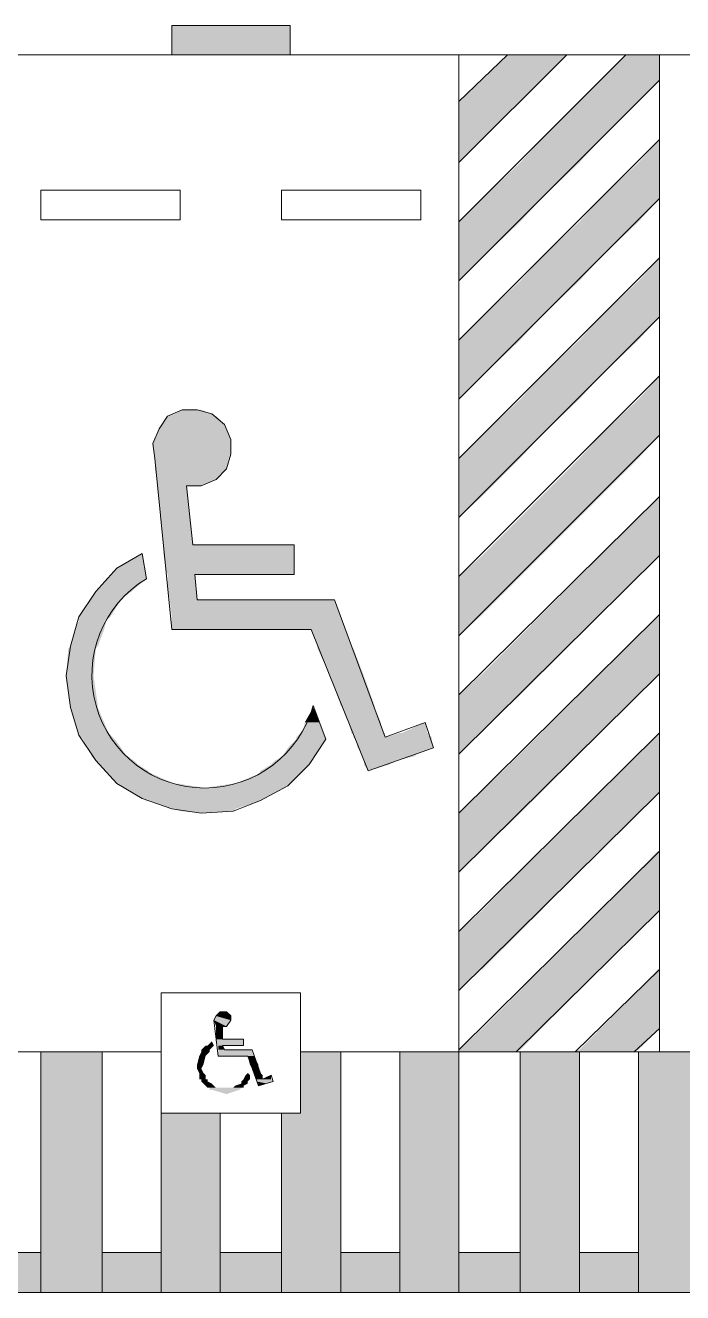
# Model space of a CAD drawing. Header units: millimetres. Extents: x -2246 to 101218, y 0 to 66109.
# Drawn here: x 52714 to 56010, y 7602 to 13958 of the extents above; entities that cross this region are included whole.
import ezdxf

# ---------------------------------------------------------------- set-up
doc = ezdxf.new("R2010")
doc.units = ezdxf.units.MM
doc.layers.add('PDF_솔리드 채우기', color=7, linetype='Continuous')
doc.layers.add('PDF_형상', color=7, linetype='Continuous')

msp = doc.modelspace()

# ---------------------------------------------------------------- linework, layer by layer
at = {"layer": 'PDF_솔리드 채우기', "transparency": 33554559}
for points in [[(53447.9, 13957.6), (54041, 13957.6), (54041, 13957.6)], [(53447.9, 13957.6), (53447.9, 13809.3), (54041, 13809.3)], [(53447.9, 13957.6), (54041, 13957.6), (54041, 13809.3)], [(53447.9, 13809.3), (54041, 13809.3), (54041, 13809.3)], [(55132, 13809.3), (55004.9, 13682.2), (55301.5, 13682.2)], [(55132, 13809.3), (55428.6, 13809.3), (55428.6, 13809.3)], [(55132, 13809.3), (55428.6, 13809.3), (55301.5, 13682.2)], [(55725.2, 13809.3), (55598.1, 13682.2), (55894.7, 13682.2)], [(55725.2, 13809.3), (55894.7, 13809.3), (55894.7, 13809.3)], [(55725.2, 13809.3), (55894.7, 13809.3), (55894.7, 13809.3)], [(55725.2, 13809.3), (55894.7, 13809.3), (55894.7, 13809.3)], [(55725.2, 13809.3), (55894.7, 13809.3), (55894.7, 13682.2)], [(55004.9, 13682.2), (54888.4, 13576.3), (55195.6, 13576.3)], [(55004.9, 13682.2), (55301.5, 13682.2), (55195.6, 13576.3)], [(55598.1, 13682.2), (55492.2, 13576.3), (55788.7, 13576.3)], [(55598.1, 13682.2), (55894.7, 13682.2), (55788.7, 13576.3)], [(54888.4, 13576.3), (54888.4, 13385.6), (55004.9, 13385.6)], [(54888.4, 13576.3), (55195.6, 13576.3), (55004.9, 13385.6)], [(55492.2, 13576.3), (55301.5, 13385.6), (55598.1, 13385.6)], [(55492.2, 13576.3), (55788.7, 13576.3), (55598.1, 13385.6)], [(54888.4, 13385.6), (55004.9, 13385.6), (54888.4, 13269.1)], [(55301.5, 13385.6), (55195.6, 13269.1), (55492.2, 13269.1)], [(55301.5, 13385.6), (55598.1, 13385.6), (55492.2, 13269.1)], [(55894.7, 13385.6), (55788.7, 13269.1), (55894.7, 13269.1)], [(55195.6, 13269.1), (55004.9, 13089), (55301.5, 13089)], [(55195.6, 13269.1), (55492.2, 13269.1), (55301.5, 13089)], [(55788.7, 13269.1), (55598.1, 13089), (55894.7, 13089)], [(55788.7, 13269.1), (55894.7, 13269.1), (55894.7, 13089)], [(55004.9, 13089), (54888.4, 12972.5), (55195.6, 12972.5)], [(55004.9, 13089), (55301.5, 13089), (55195.6, 12972.5)], [(55598.1, 13089), (55492.2, 12972.5), (55788.7, 12972.5)], [(55598.1, 13089), (55894.7, 13089), (55788.7, 12972.5)], [(54888.4, 12972.5), (54888.4, 12792.5), (55004.9, 12792.5)], [(54888.4, 12972.5), (55195.6, 12972.5), (55004.9, 12792.5)], [(55492.2, 12972.5), (55301.5, 12792.5), (55598.1, 12792.5)], [(55492.2, 12972.5), (55788.7, 12972.5), (55598.1, 12792.5)], [(54888.4, 12792.5), (55004.9, 12792.5), (54888.4, 12676)], [(55301.5, 12792.5), (55195.6, 12676), (55492.2, 12676)], [(55301.5, 12792.5), (55598.1, 12792.5), (55492.2, 12676)], [(55894.7, 12792.5), (55788.7, 12676), (55894.7, 12676)], [(55195.6, 12676), (55004.9, 12495.9), (55301.5, 12495.9)], [(55195.6, 12676), (55492.2, 12676), (55301.5, 12495.9)], [(55788.7, 12676), (55598.1, 12495.9), (55894.7, 12495.9)], [(55788.7, 12676), (55894.7, 12676), (55894.7, 12495.9)], [(55004.9, 12495.9), (54888.4, 12379.4), (55195.6, 12379.4)], [(55004.9, 12495.9), (55301.5, 12495.9), (55195.6, 12379.4)], [(55598.1, 12495.9), (55492.2, 12379.4), (55788.7, 12379.4)], [(55598.1, 12495.9), (55894.7, 12495.9), (55788.7, 12379.4)], [(54888.4, 12379.4), (54888.4, 12199.3), (55004.9, 12199.3)], [(54888.4, 12379.4), (55195.6, 12379.4), (55004.9, 12199.3)], [(55492.2, 12379.4), (55301.5, 12199.3), (55598.1, 12199.3)], [(55492.2, 12379.4), (55788.7, 12379.4), (55598.1, 12199.3)], [(54888.4, 12199.3), (55004.9, 12199.3), (54888.4, 12082.8)], [(55301.5, 12199.3), (55195.6, 12082.8), (55492.2, 12082.8)], [(55301.5, 12199.3), (55598.1, 12199.3), (55492.2, 12082.8)], [(55894.7, 12199.3), (55788.7, 12082.8), (55894.7, 12082.8)], [(55195.6, 12082.8), (55004.9, 11902.7), (55301.5, 11902.7)], [(55195.6, 12082.8), (55492.2, 12082.8), (55301.5, 11902.7)], [(55788.7, 12082.8), (55598.1, 11902.7), (55894.7, 11902.7)], [(55788.7, 12082.8), (55894.7, 12082.8), (55894.7, 11902.7)], [(53500.8, 12029.8), (53458.5, 12008.6), (53649.1, 12008.6)], [(53575, 12029.8), (53500.8, 12029.8), (53596.2, 12029.8)], [(53500.8, 12029.8), (53596.2, 12029.8), (53649.1, 12008.6)], [(53394.9, 11955.7), (53384.3, 11934.5), (53723.3, 11934.5)], [(53426.7, 11998.1), (53394.9, 11955.7), (53712.7, 11955.7)], [(53394.9, 11955.7), (53712.7, 11955.7), (53723.3, 11934.5)], [(53458.5, 12008.6), (53426.7, 11998.1), (53670.3, 11998.1)], [(53426.7, 11998.1), (53670.3, 11998.1), (53712.7, 11955.7)], [(53458.5, 12008.6), (53649.1, 12008.6), (53670.3, 11998.1)], [(53384.3, 11934.5), (53363.1, 11881.5), (53744.5, 11881.5)], [(53384.3, 11934.5), (53723.3, 11934.5), (53744.5, 11881.5)], [(55004.9, 11902.7), (54888.4, 11786.2), (55195.6, 11786.2)], [(55004.9, 11902.7), (55301.5, 11902.7), (55195.6, 11786.2)], [(55598.1, 11902.7), (55492.2, 11786.2), (55788.7, 11786.2)], [(55598.1, 11902.7), (55894.7, 11902.7), (55788.7, 11786.2)], [(53363.1, 11881.5), (53352.6, 11860.4), (53744.5, 11860.4)], [(53352.6, 11860.4), (53363.1, 11807.4), (53744.5, 11807.4)], [(53352.6, 11860.4), (53744.5, 11860.4), (53744.5, 11807.4)], [(53363.1, 11881.5), (53744.5, 11881.5), (53744.5, 11860.4)], [(53363.1, 11807.4), (53363.1, 11786.2), (53733.9, 11786.2)], [(53363.1, 11807.4), (53744.5, 11807.4), (53733.9, 11786.2)], [(53363.1, 11786.2), (53363.1, 11733.3), (53723.3, 11733.3)], [(53363.1, 11786.2), (53733.9, 11786.2), (53723.3, 11733.3)], [(54888.4, 11786.2), (54888.4, 11595.6), (55004.9, 11595.6)], [(54888.4, 11786.2), (55195.6, 11786.2), (55004.9, 11595.6)], [(55492.2, 11786.2), (55301.5, 11595.6), (55598.1, 11595.6)], [(55492.2, 11786.2), (55788.7, 11786.2), (55598.1, 11595.6)], [(53363.1, 11733.3), (53373.7, 11680.3), (53670.3, 11680.3)], [(53363.1, 11733.3), (53723.3, 11733.3), (53670.3, 11680.3)], [(53373.7, 11680.3), (53373.7, 11648.5), (53596.2, 11648.5)], [(53373.7, 11680.3), (53670.3, 11680.3), (53596.2, 11648.5)], [(53373.7, 11648.5), (53522, 11648.5), (53522, 11648.5)], [(53373.7, 11648.5), (53596.2, 11648.5), (53522, 11648.5)], [(53373.7, 11648.5), (53405.5, 11351.9), (53553.8, 11351.9)], [(53373.7, 11648.5), (53522, 11648.5), (53553.8, 11351.9)], [(54888.4, 11595.6), (55004.9, 11595.6), (54888.4, 11489.6)], [(55301.5, 11595.6), (55195.6, 11489.6), (55492.2, 11489.6)], [(55301.5, 11595.6), (55598.1, 11595.6), (55492.2, 11489.6)], [(55894.7, 11595.6), (55788.7, 11489.6), (55894.7, 11489.6)], [(55195.6, 11489.6), (55004.9, 11299), (55301.5, 11299)], [(55195.6, 11489.6), (55492.2, 11489.6), (55301.5, 11299)], [(55788.7, 11489.6), (55598.1, 11299), (55894.7, 11299)], [(55788.7, 11489.6), (55894.7, 11489.6), (55894.7, 11299)], [(53405.5, 11351.9), (53405.5, 11309.6), (54062.2, 11309.6)], [(53405.5, 11351.9), (54062.2, 11351.9), (54062.2, 11309.6)], [(53553.8, 11351.9), (54062.2, 11351.9), (54062.2, 11351.9)], [(53299.6, 11309.6), (53172.5, 11235.4), (53310.2, 11235.4)], [(53405.5, 11309.6), (53416.1, 11235.4), (54062.2, 11235.4)], [(53405.5, 11309.6), (54062.2, 11309.6), (54062.2, 11235.4)], [(55004.9, 11299), (54888.4, 11193.1), (55195.6, 11193.1)], [(55004.9, 11299), (55301.5, 11299), (55195.6, 11193.1)], [(55598.1, 11299), (55492.2, 11193.1), (55788.7, 11193.1)], [(55598.1, 11299), (55894.7, 11299), (55788.7, 11193.1)], [(53140.7, 11203.6), (53119.5, 11182.5), (53320.8, 11182.5)], [(53172.5, 11235.4), (53140.7, 11203.6), (53320.8, 11203.6)], [(53140.7, 11203.6), (53320.8, 11203.6), (53320.8, 11182.5)], [(53172.5, 11235.4), (53310.2, 11235.4), (53320.8, 11203.6)], [(53416.1, 11235.4), (53426.7, 11203.6), (54062.2, 11203.6)], [(53416.1, 11235.4), (54062.2, 11235.4), (54062.2, 11203.6)], [(53426.7, 11203.6), (53426.7, 11182.5), (53564.4, 11182.5)], [(53426.7, 11203.6), (53564.4, 11203.6), (53564.4, 11182.5)], [(53564.4, 11203.6), (54062.2, 11203.6), (54062.2, 11203.6)], [(54888.4, 11193.1), (54888.4, 11002.4), (55004.9, 11002.4)], [(54888.4, 11193.1), (55195.6, 11193.1), (55004.9, 11002.4)], [(55492.2, 11193.1), (55301.5, 11002.4), (55598.1, 11002.4)], [(55492.2, 11193.1), (55788.7, 11193.1), (55598.1, 11002.4)], [(53119.5, 11182.5), (53066.6, 11118.9), (53246.6, 11118.9)], [(53119.5, 11182.5), (53320.8, 11182.5), (53246.6, 11118.9)], [(53426.7, 11182.5), (53426.7, 11118.9), (53575, 11118.9)], [(53426.7, 11182.5), (53564.4, 11182.5), (53575, 11118.9)], [(53034.8, 11076.5), (52981.8, 10991.8), (53140.7, 10991.8)], [(53045.4, 11087.1), (53034.8, 11076.5), (53193.7, 11076.5)], [(53034.8, 11076.5), (53193.7, 11076.5), (53193.7, 11076.5)], [(53034.8, 11076.5), (53193.7, 11076.5), (53193.7, 11076.5)], [(53034.8, 11076.5), (53193.7, 11076.5), (53140.7, 10991.8)], [(53066.6, 11118.9), (53045.4, 11087.1), (53204.3, 11087.1)], [(53045.4, 11087.1), (53204.3, 11087.1), (53193.7, 11076.5)], [(53066.6, 11118.9), (53246.6, 11118.9), (53204.3, 11087.1)], [(53426.7, 11118.9), (53437.3, 11087.1), (53575, 11087.1)], [(53426.7, 11118.9), (53575, 11118.9), (53575, 11087.1)], [(53437.3, 11087.1), (53437.3, 11076.5), (53575, 11076.5)], [(53437.3, 11087.1), (53575, 11087.1), (53575, 11076.5)], [(53437.3, 11076.5), (53575, 11076.5), (53575, 11076.5)], [(53437.3, 11076.5), (53575, 11076.5), (53575, 11076.5)], [(53437.3, 11076.5), (53447.9, 10991.8), (54295.3, 10991.8)], [(53437.3, 11076.5), (54263.5, 11076.5), (54295.3, 10991.8)], [(54263.5, 11076.5), (53575, 11076.5), (53575, 11076.5)], [(54888.4, 11002.4), (55004.9, 11002.4), (54888.4, 10896.5)], [(55301.5, 11002.4), (55195.6, 10896.5), (55492.2, 10896.5)], [(55301.5, 11002.4), (55598.1, 11002.4), (55492.2, 10896.5)], [(55894.7, 11002.4), (55788.7, 10896.5), (55894.7, 10896.5)], [(52981.8, 10970.6), (52960.6, 10928.2), (53108.9, 10928.2)], [(52981.8, 10991.8), (52981.8, 10970.6), (53119.5, 10970.6)], [(52981.8, 10991.8), (53140.7, 10991.8), (53119.5, 10970.6)], [(52981.8, 10970.6), (53119.5, 10970.6), (53108.9, 10928.2)], [(53447.9, 10991.8), (53447.9, 10970.6), (54305.8, 10970.6)], [(53447.9, 10991.8), (54295.3, 10991.8), (54305.8, 10970.6)], [(53447.9, 10970.6), (53447.9, 10928.2), (54316.4, 10928.2)], [(53447.9, 10970.6), (54305.8, 10970.6), (54316.4, 10928.2)], [(52960.6, 10928.2), (52939.5, 10843.5), (53077.2, 10843.5)], [(52960.6, 10928.2), (53108.9, 10928.2), (53077.2, 10843.5)], [(53447.9, 10928.2), (54147, 10928.2), (54147, 10928.2)], [(54147, 10928.2), (54178.7, 10843.5), (54348.2, 10843.5)], [(54147, 10928.2), (54316.4, 10928.2), (54348.2, 10843.5)], [(55195.6, 10896.5), (55004.9, 10705.8), (55301.5, 10705.8)], [(55195.6, 10896.5), (55492.2, 10896.5), (55301.5, 10705.8)], [(55788.7, 10896.5), (55598.1, 10705.8), (55894.7, 10705.8)], [(55788.7, 10896.5), (55894.7, 10896.5), (55894.7, 10705.8)], [(52928.9, 10832.9), (52918.3, 10695.2), (53056, 10695.2)], [(52939.5, 10843.5), (52928.9, 10832.9), (53066.6, 10832.9)], [(52928.9, 10832.9), (53066.6, 10832.9), (53056, 10695.2)], [(52939.5, 10843.5), (53077.2, 10843.5), (53066.6, 10832.9)], [(54178.7, 10843.5), (54178.7, 10832.9), (54358.8, 10832.9)], [(54178.7, 10843.5), (54348.2, 10843.5), (54358.8, 10832.9)], [(54178.7, 10832.9), (54242.3, 10695.2), (54411.8, 10695.2)], [(54178.7, 10832.9), (54358.8, 10832.9), (54411.8, 10695.2)], [(52918.3, 10695.2), (53056, 10695.2), (53056, 10695.2)], [(52918.3, 10695.2), (53056, 10695.2), (53056, 10695.2)], [(52918.3, 10695.2), (52939.5, 10546.9), (53077.2, 10546.9)], [(52918.3, 10695.2), (53056, 10695.2), (53077.2, 10546.9)], [(54242.3, 10695.2), (54411.8, 10695.2), (54411.8, 10695.2)], [(54242.3, 10695.2), (54411.8, 10695.2), (54411.8, 10695.2)], [(54242.3, 10695.2), (54295.3, 10546.9), (54464.7, 10546.9)], [(54242.3, 10695.2), (54411.8, 10695.2), (54464.7, 10546.9)], [(55004.9, 10705.8), (54888.4, 10599.9), (55195.6, 10599.9)], [(55004.9, 10705.8), (55301.5, 10705.8), (55195.6, 10599.9)], [(55598.1, 10705.8), (55492.2, 10599.9), (55788.7, 10599.9)], [(55598.1, 10705.8), (55894.7, 10705.8), (55788.7, 10599.9)], [(54888.4, 10599.9), (55195.6, 10599.9), (54888.4, 10303.3)], [(55492.2, 10599.9), (55195.6, 10303.3), (55492.2, 10303.3)], [(55492.2, 10599.9), (55788.7, 10599.9), (55492.2, 10303.3)], [(52939.5, 10546.9), (53077.2, 10546.9), (53077.2, 10546.9)], [(52939.5, 10546.9), (53077.2, 10546.9), (53077.2, 10546.9)], [(52939.5, 10546.9), (52939.5, 10536.3), (53077.2, 10536.3)], [(52939.5, 10546.9), (53077.2, 10546.9), (53077.2, 10536.3)], [(52939.5, 10536.3), (52960.6, 10462.2), (53108.9, 10462.2)], [(52939.5, 10536.3), (53077.2, 10536.3), (53108.9, 10462.2)], [(54157.6, 10536.3), (54115.2, 10462.2), (54189.3, 10462.2)], [(54157.6, 10546.9), (54157.6, 10536.3), (54157.6, 10536.3)], [(54157.6, 10536.3), (54189.3, 10462.2), (54189.3, 10462.2)], [(54295.3, 10546.9), (54464.7, 10546.9), (54464.7, 10546.9)], [(54295.3, 10546.9), (54464.7, 10546.9), (54464.7, 10546.9)], [(54295.3, 10546.9), (54305.8, 10536.3), (54464.7, 10536.3)], [(54295.3, 10546.9), (54464.7, 10546.9), (54464.7, 10536.3)], [(54305.8, 10536.3), (54337.6, 10462.2), (54496.5, 10462.2)], [(54305.8, 10536.3), (54464.7, 10536.3), (54496.5, 10462.2)], [(52960.6, 10462.2), (52981.8, 10409.2), (53130.1, 10409.2)], [(52960.6, 10462.2), (53108.9, 10462.2), (53130.1, 10409.2)], [(54115.2, 10462.2), (54104.6, 10409.2), (54210.5, 10409.2)], [(54115.2, 10462.2), (54189.3, 10462.2), (54210.5, 10409.2)], [(54337.6, 10462.2), (54348.2, 10409.2), (54507.1, 10409.2)], [(54337.6, 10462.2), (54496.5, 10462.2), (54507.1, 10409.2)], [(54718.9, 10462.2), (54602.4, 10409.2), (54729.5, 10409.2)], [(52981.8, 10409.2), (53130.1, 10409.2), (53130.1, 10409.2)], [(52981.8, 10409.2), (53130.1, 10409.2), (53130.1, 10409.2)], [(52981.8, 10409.2), (52981.8, 10398.6), (53140.7, 10398.6)], [(52981.8, 10409.2), (53130.1, 10409.2), (53140.7, 10398.6)], [(52981.8, 10398.6), (52992.4, 10388), (53151.3, 10388)], [(52981.8, 10398.6), (53140.7, 10398.6), (53151.3, 10388)], [(52992.4, 10388), (53003, 10377.5), (53161.9, 10377.5)], [(52992.4, 10388), (53151.3, 10388), (53161.9, 10377.5)], [(53003, 10377.5), (53024.2, 10335.1), (53193.7, 10335.1)], [(53003, 10377.5), (53161.9, 10377.5), (53193.7, 10335.1)], [(54072.8, 10377.5), (54030.5, 10335.1), (54189.3, 10335.1)], [(54083.4, 10398.6), (54072.8, 10388), (54221.1, 10388)], [(54072.8, 10388), (54072.8, 10377.5), (54221.1, 10377.5)], [(54072.8, 10388), (54221.1, 10388), (54221.1, 10377.5)], [(54072.8, 10377.5), (54221.1, 10377.5), (54189.3, 10335.1)], [(54094, 10409.2), (54083.4, 10398.6), (54210.5, 10398.6)], [(54083.4, 10398.6), (54210.5, 10398.6), (54221.1, 10388)], [(54104.6, 10409.2), (54094, 10409.2), (54210.5, 10409.2)], [(54094, 10409.2), (54210.5, 10409.2), (54210.5, 10398.6)], [(54104.6, 10409.2), (54210.5, 10409.2), (54210.5, 10409.2)], [(54348.2, 10409.2), (54517.7, 10409.2), (54517.7, 10409.2)], [(54348.2, 10409.2), (54507.1, 10409.2), (54517.7, 10409.2)], [(54348.2, 10409.2), (54358.8, 10398.6), (54517.7, 10398.6)], [(54348.2, 10409.2), (54517.7, 10409.2), (54517.7, 10398.6)], [(54358.8, 10398.6), (54358.8, 10388), (54517.7, 10388)], [(54358.8, 10398.6), (54517.7, 10398.6), (54517.7, 10388)], [(54358.8, 10388), (54369.4, 10377.5), (54750.7, 10377.5)], [(54358.8, 10388), (54750.7, 10388), (54750.7, 10377.5)], [(54369.4, 10377.5), (54380, 10335.1), (54761.3, 10335.1)], [(54369.4, 10377.5), (54750.7, 10377.5), (54761.3, 10335.1)], [(54560.1, 10398.6), (54517.7, 10388), (54750.7, 10388)], [(54591.8, 10409.2), (54560.1, 10398.6), (54740.1, 10398.6)], [(54560.1, 10398.6), (54740.1, 10398.6), (54750.7, 10388)], [(54602.4, 10409.2), (54591.8, 10409.2), (54740.1, 10409.2)], [(54591.8, 10409.2), (54740.1, 10409.2), (54740.1, 10398.6)], [(54602.4, 10409.2), (54729.5, 10409.2), (54740.1, 10409.2)], [(55894.7, 10409.2), (55598.1, 10112.7), (55894.7, 10112.7)], [(53024.2, 10335.1), (53045.4, 10303.3), (53214.9, 10303.3)], [(53024.2, 10335.1), (53193.7, 10335.1), (53214.9, 10303.3)], [(53045.4, 10303.3), (53045.4, 10292.7), (53225.5, 10292.7)], [(53045.4, 10303.3), (53214.9, 10303.3), (53225.5, 10292.7)], [(54030.5, 10335.1), (54009.3, 10303.3), (54168.1, 10303.3)], [(54009.3, 10303.3), (54009.3, 10292.7), (54168.1, 10292.7)], [(54009.3, 10303.3), (54168.1, 10303.3), (54168.1, 10292.7)], [(54030.5, 10335.1), (54189.3, 10335.1), (54168.1, 10303.3)], [(54380, 10335.1), (54401.2, 10303.3), (54676.6, 10303.3)], [(54380, 10335.1), (54761.3, 10335.1), (54676.6, 10303.3)], [(54401.2, 10303.3), (54401.2, 10292.7), (54666, 10292.7)], [(54401.2, 10303.3), (54676.6, 10303.3), (54666, 10292.7)], [(55195.6, 10303.3), (54888.4, 10006.7), (55195.6, 10006.7)], [(55195.6, 10303.3), (55492.2, 10303.3), (55195.6, 10006.7)], [(53045.4, 10292.7), (53066.6, 10271.5), (53257.2, 10271.5)], [(53045.4, 10292.7), (53225.5, 10292.7), (53257.2, 10271.5)], [(53066.6, 10271.5), (53087.8, 10250.4), (53278.4, 10250.4)], [(53066.6, 10271.5), (53257.2, 10271.5), (53278.4, 10250.4)], [(53087.8, 10250.4), (53119.5, 10218.6), (53331.4, 10218.6)], [(53087.8, 10250.4), (53278.4, 10250.4), (53331.4, 10218.6)], [(53945.7, 10250.4), (53892.8, 10218.6), (54104.6, 10218.6)], [(53966.9, 10271.5), (53945.7, 10250.4), (54136.4, 10250.4)], [(53945.7, 10250.4), (54136.4, 10250.4), (54104.6, 10218.6)], [(54009.3, 10292.7), (53966.9, 10271.5), (54147, 10271.5)], [(53966.9, 10271.5), (54147, 10271.5), (54136.4, 10250.4)], [(54009.3, 10292.7), (54168.1, 10292.7), (54147, 10271.5)], [(54401.2, 10292.7), (54411.8, 10271.5), (54581.2, 10271.5)], [(54401.2, 10292.7), (54666, 10292.7), (54581.2, 10271.5)], [(54411.8, 10271.5), (54411.8, 10250.4), (54538.9, 10250.4)], [(54411.8, 10271.5), (54581.2, 10271.5), (54538.9, 10250.4)], [(54411.8, 10250.4), (54538.9, 10250.4), (54433, 10218.6)], [(53119.5, 10218.6), (53119.5, 10208), (53331.4, 10208)], [(53119.5, 10218.6), (53331.4, 10218.6), (53331.4, 10208)], [(53119.5, 10208), (53130.1, 10208), (53342, 10208)], [(53119.5, 10208), (53331.4, 10208), (53342, 10208)], [(53130.1, 10208), (53172.5, 10155), (53458.5, 10155)], [(53130.1, 10208), (53342, 10208), (53458.5, 10155)], [(53892.8, 10208), (53765.6, 10155), (54041, 10155)], [(53892.8, 10218.6), (53892.8, 10208), (54094, 10208)], [(53892.8, 10218.6), (54104.6, 10218.6), (54094, 10208)], [(53892.8, 10208), (54094, 10208), (54094, 10208)], [(53892.8, 10208), (54094, 10208), (54094, 10208)], [(53892.8, 10208), (54094, 10208), (54041, 10155)], [(53172.5, 10155), (53183.1, 10155), (53469.1, 10155)], [(53172.5, 10155), (53458.5, 10155), (53469.1, 10155)], [(53183.1, 10155), (53479.7, 10155), (53479.7, 10155)], [(53183.1, 10155), (53469.1, 10155), (53479.7, 10155)], [(53183.1, 10155), (53193.7, 10144.4), (53543.2, 10144.4)], [(53183.1, 10155), (53479.7, 10155), (53543.2, 10144.4)], [(53193.7, 10144.4), (53214.9, 10133.8), (53617.4, 10133.8)], [(53193.7, 10144.4), (53543.2, 10144.4), (53617.4, 10133.8)], [(53214.9, 10133.8), (53299.6, 10080.9), (53913.9, 10080.9)], [(53214.9, 10133.8), (54009.3, 10133.8), (53913.9, 10080.9)], [(53680.9, 10144.4), (53617.4, 10133.8), (54009.3, 10133.8)], [(53755.1, 10155), (53680.9, 10144.4), (54030.5, 10144.4)], [(53680.9, 10144.4), (54030.5, 10144.4), (54009.3, 10133.8)], [(53765.6, 10155), (53755.1, 10155), (54041, 10155)], [(53755.1, 10155), (54041, 10155), (54041, 10155)], [(53755.1, 10155), (54041, 10155), (54041, 10155)], [(53755.1, 10155), (54041, 10155), (54030.5, 10144.4)], [(53765.6, 10155), (54041, 10155), (54041, 10155)], [(55598.1, 10112.7), (55301.5, 9816.1), (55598.1, 9816.1)], [(55598.1, 10112.7), (55894.7, 10112.7), (55598.1, 9816.1)], [(53299.6, 10080.9), (53331.4, 10070.3), (53892.8, 10070.3)], [(53299.6, 10080.9), (53913.9, 10080.9), (53892.8, 10070.3)], [(53331.4, 10070.3), (53447.9, 10027.9), (53765.6, 10027.9)], [(53331.4, 10070.3), (53892.8, 10070.3), (53765.6, 10027.9)], [(53447.9, 10027.9), (53490.3, 10017.3), (53755.1, 10017.3)], [(53447.9, 10027.9), (53765.6, 10027.9), (53755.1, 10017.3)], [(53490.3, 10017.3), (53755.1, 10017.3), (53596.2, 10006.7)], [(54888.4, 10006.7), (55195.6, 10006.7), (54888.4, 9710.2)], [(55290.9, 9816.1), (55004.9, 9519.5), (55301.5, 9519.5)], [(55301.5, 9816.1), (55290.9, 9816.1), (55587.5, 9816.1)], [(55290.9, 9816.1), (55587.5, 9816.1), (55301.5, 9519.5)], [(55301.5, 9816.1), (55598.1, 9816.1), (55587.5, 9816.1)], [(55884.1, 9816.1), (55598.1, 9519.5), (55894.7, 9519.5)], [(55894.7, 9816.1), (55884.1, 9816.1), (55884.1, 9816.1)], [(55884.1, 9816.1), (55894.7, 9816.1), (55894.7, 9519.5)], [(55004.9, 9519.5), (54888.4, 9413.6), (55195.6, 9413.6)], [(55004.9, 9519.5), (55301.5, 9519.5), (55195.6, 9413.6)], [(55598.1, 9519.5), (55492.2, 9413.6), (55788.7, 9413.6)], [(55598.1, 9519.5), (55894.7, 9519.5), (55788.7, 9413.6)], [(54888.4, 9413.6), (54888.4, 9222.9), (55004.9, 9222.9)], [(54888.4, 9413.6), (55195.6, 9413.6), (55004.9, 9222.9)], [(55492.2, 9413.6), (55301.5, 9222.9), (55598.1, 9222.9)], [(55492.2, 9413.6), (55788.7, 9413.6), (55598.1, 9222.9)], [(54888.4, 9222.9), (54994.3, 9222.9), (54994.3, 9222.9)], [(54888.4, 9222.9), (55004.9, 9222.9), (54994.3, 9222.9)], [(54888.4, 9222.9), (54994.3, 9222.9), (54888.4, 9117)], [(55290.9, 9222.9), (55195.6, 9117), (55492.2, 9117)], [(55301.5, 9222.9), (55290.9, 9222.9), (55587.5, 9222.9)], [(55290.9, 9222.9), (55587.5, 9222.9), (55492.2, 9117)], [(55301.5, 9222.9), (55598.1, 9222.9), (55587.5, 9222.9)], [(55884.1, 9222.9), (55788.7, 9117), (55894.7, 9117)], [(55894.7, 9222.9), (55884.1, 9222.9), (55884.1, 9222.9)], [(55884.1, 9222.9), (55894.7, 9222.9), (55894.7, 9117)], [(55195.6, 9117), (55004.9, 8926.3), (55301.5, 8926.3)], [(55195.6, 9117), (55492.2, 9117), (55301.5, 8926.3)], [(55788.7, 9117), (55598.1, 8926.3), (55894.7, 8926.3)], [(55788.7, 9117), (55894.7, 9117), (55894.7, 8926.3)], [(53670.3, 8989.9), (53659.7, 8968.7), (53744.5, 8968.7)], [(53659.7, 8968.7), (53744.5, 8968.7), (53744.5, 8968.7)], [(53659.7, 8968.7), (53744.5, 8968.7), (53744.5, 8968.7)], [(53659.7, 8968.7), (53670.3, 8936.9), (53723.3, 8936.9)], [(53659.7, 8968.7), (53744.5, 8968.7), (53723.3, 8936.9)], [(53691.5, 9011.1), (53670.3, 8989.9), (53744.5, 8989.9)], [(53670.3, 8989.9), (53744.5, 8989.9), (53744.5, 8989.9)], [(53670.3, 8989.9), (53744.5, 8989.9), (53744.5, 8989.9)], [(53670.3, 8989.9), (53744.5, 8989.9), (53744.5, 8968.7)], [(53723.3, 9011.1), (53691.5, 9011.1), (53691.5, 9011.1)], [(53691.5, 9011.1), (53723.3, 9011.1), (53744.5, 8989.9)], [(53670.3, 8936.9), (53702.1, 8936.9), (53702.1, 8936.9)], [(53670.3, 8936.9), (53723.3, 8936.9), (53702.1, 8936.9)], [(53670.3, 8936.9), (53670.3, 8873.4), (53702.1, 8873.4)], [(53670.3, 8936.9), (53702.1, 8936.9), (53702.1, 8873.4)], [(55004.9, 8926.3), (54888.4, 8820.4), (55195.6, 8820.4)], [(55004.9, 8926.3), (55301.5, 8926.3), (55195.6, 8820.4)], [(55598.1, 8926.3), (55492.2, 8820.4), (55788.7, 8820.4)], [(55598.1, 8926.3), (55894.7, 8926.3), (55788.7, 8820.4)], [(53617.4, 8841.6), (53596.2, 8820.4), (53638.5, 8820.4)], [(53628, 8841.6), (53617.4, 8841.6), (53659.7, 8841.6)], [(53617.4, 8841.6), (53659.7, 8841.6), (53638.5, 8820.4)], [(53649.1, 8862.8), (53628, 8841.6), (53659.7, 8841.6)], [(53628, 8841.6), (53659.7, 8841.6), (53659.7, 8841.6)], [(53670.3, 8873.4), (53670.3, 8862.8), (53808, 8862.8)], [(53670.3, 8873.4), (53808, 8873.4), (53808, 8862.8)], [(53670.3, 8862.8), (53680.9, 8841.6), (53808, 8841.6)], [(53670.3, 8862.8), (53808, 8862.8), (53808, 8841.6)], [(53680.9, 8841.6), (53702.1, 8841.6), (53702.1, 8841.6)], [(53680.9, 8841.6), (53702.1, 8841.6), (53702.1, 8841.6)], [(53680.9, 8841.6), (53680.9, 8820.4), (53712.7, 8820.4)], [(53680.9, 8841.6), (53702.1, 8841.6), (53712.7, 8820.4)], [(53702.1, 8873.4), (53808, 8873.4), (53808, 8873.4)], [(53702.1, 8841.6), (53808, 8841.6), (53808, 8841.6)], [(52791.2, 8809.8), (53098.3, 8809.8), (53098.3, 8809.8)], [(52791.2, 8809.8), (52791.2, 7602.3), (53098.3, 7602.3)], [(52791.2, 8809.8), (53098.3, 8809.8), (53098.3, 7602.3)], [(53585.6, 8788.6), (53575, 8746.3), (53606.8, 8746.3)], [(53596.2, 8809.8), (53585.6, 8788.6), (53617.4, 8788.6)], [(53585.6, 8788.6), (53617.4, 8788.6), (53617.4, 8788.6)], [(53585.6, 8788.6), (53617.4, 8788.6), (53617.4, 8788.6)], [(53585.6, 8788.6), (53617.4, 8788.6), (53606.8, 8746.3)], [(53596.2, 8820.4), (53638.5, 8820.4), (53638.5, 8820.4)], [(53596.2, 8820.4), (53638.5, 8820.4), (53638.5, 8820.4)], [(53596.2, 8820.4), (53596.2, 8809.8), (53638.5, 8809.8)], [(53596.2, 8820.4), (53638.5, 8820.4), (53638.5, 8809.8)], [(53596.2, 8809.8), (53638.5, 8809.8), (53617.4, 8788.6)], [(53680.9, 8820.4), (53712.7, 8820.4), (53712.7, 8820.4)], [(53680.9, 8820.4), (53712.7, 8820.4), (53712.7, 8820.4)], [(53680.9, 8820.4), (53680.9, 8809.8), (53850.4, 8809.8)], [(53680.9, 8820.4), (53850.4, 8820.4), (53850.4, 8809.8)], [(53680.9, 8809.8), (53680.9, 8788.6), (53861, 8788.6)], [(53680.9, 8809.8), (53850.4, 8809.8), (53861, 8788.6)], [(53680.9, 8788.6), (53861, 8788.6), (53861, 8788.6)], [(53680.9, 8788.6), (53861, 8788.6), (53861, 8788.6)], [(53680.9, 8788.6), (53829.2, 8788.6), (53829.2, 8788.6)], [(53850.4, 8820.4), (53712.7, 8820.4), (53712.7, 8820.4)], [(53829.2, 8788.6), (53839.8, 8746.3), (53882.2, 8746.3)], [(53829.2, 8788.6), (53861, 8788.6), (53882.2, 8746.3)], [(54295.3, 8809.8), (54094, 8809.8), (54094, 8809.8)], [(54094, 8809.8), (54094, 8502.7), (54295.3, 8502.7)], [(54094, 8809.8), (54295.3, 8809.8), (54295.3, 8502.7)], [(54591.8, 8809.8), (54888.4, 8809.8), (54888.4, 8809.8)], [(54591.8, 8809.8), (54591.8, 7602.3), (54888.4, 7602.3)], [(54591.8, 8809.8), (54888.4, 8809.8), (54888.4, 7602.3)], [(54888.4, 8820.4), (54888.4, 8809.8), (55174.4, 8809.8)], [(54888.4, 8820.4), (55195.6, 8820.4), (55174.4, 8809.8)], [(54888.4, 8809.8), (55174.4, 8809.8), (55174.4, 8809.8)], [(54888.4, 8809.8), (55174.4, 8809.8), (55174.4, 8809.8)], [(54888.4, 8809.8), (55174.4, 8809.8), (55174.4, 8809.8)], [(54888.4, 8809.8), (55174.4, 8809.8), (55174.4, 8809.8)], [(54888.4, 8809.8), (55174.4, 8809.8), (55174.4, 8809.8)], [(55195.6, 8809.8), (55492.2, 8809.8), (55492.2, 8809.8)], [(55195.6, 8809.8), (55195.6, 7602.3), (55492.2, 7602.3)], [(55195.6, 8809.8), (55492.2, 8809.8), (55492.2, 7602.3)], [(55492.2, 8820.4), (55471, 8809.8), (55767.6, 8809.8)], [(55471, 8809.8), (55767.6, 8809.8), (55767.6, 8809.8)], [(55492.2, 8820.4), (55788.7, 8820.4), (55767.6, 8809.8)], [(55788.7, 8809.8), (56095.9, 8809.8), (56095.9, 8809.8)], [(55788.7, 8809.8), (55788.7, 7602.3), (56095.9, 7602.3)], [(55788.7, 8809.8), (56095.9, 8809.8), (56095.9, 7602.3)], [(53575, 8746.3), (53575, 8725.1), (53596.2, 8725.1)], [(53575, 8746.3), (53606.8, 8746.3), (53596.2, 8725.1)], [(53575, 8725.1), (53585.6, 8703.9), (53606.8, 8703.9)], [(53575, 8725.1), (53596.2, 8725.1), (53606.8, 8703.9)], [(53839.8, 8746.3), (53850.4, 8725.1), (53882.2, 8725.1)], [(53839.8, 8746.3), (53882.2, 8746.3), (53882.2, 8725.1)], [(53850.4, 8725.1), (53861, 8703.9), (53892.8, 8703.9)], [(53850.4, 8725.1), (53882.2, 8725.1), (53892.8, 8703.9)], [(53585.6, 8703.9), (53585.6, 8693.3), (53617.4, 8693.3)], [(53585.6, 8703.9), (53606.8, 8703.9), (53617.4, 8693.3)], [(53585.6, 8693.3), (53585.6, 8672.1), (53617.4, 8672.1)], [(53585.6, 8693.3), (53617.4, 8693.3), (53617.4, 8672.1)], [(53585.6, 8672.1), (53628, 8672.1), (53628, 8672.1)], [(53585.6, 8672.1), (53617.4, 8672.1), (53628, 8672.1)], [(53585.6, 8672.1), (53596.2, 8672.1), (53628, 8672.1)], [(53585.6, 8672.1), (53628, 8672.1), (53628, 8672.1)], [(53596.2, 8672.1), (53628, 8672.1), (53628, 8672.1)], [(53596.2, 8672.1), (53628, 8672.1), (53628, 8672.1)], [(53596.2, 8672.1), (53596.2, 8661.5), (53628, 8661.5)], [(53596.2, 8672.1), (53628, 8672.1), (53628, 8661.5)], [(53596.2, 8661.5), (53606.8, 8650.9), (53649.1, 8650.9)], [(53596.2, 8661.5), (53628, 8661.5), (53649.1, 8650.9)], [(53606.8, 8650.9), (53617.4, 8640.3), (53659.7, 8640.3)], [(53606.8, 8650.9), (53649.1, 8650.9), (53659.7, 8640.3)], [(53797.4, 8650.9), (53765.6, 8640.3), (53808, 8640.3)], [(53808, 8672.1), (53797.4, 8661.5), (53829.2, 8661.5)], [(53797.4, 8661.5), (53797.4, 8650.9), (53829.2, 8650.9)], [(53797.4, 8661.5), (53829.2, 8661.5), (53829.2, 8650.9)], [(53797.4, 8650.9), (53829.2, 8650.9), (53808, 8640.3)], [(53818.6, 8693.3), (53808, 8672.1), (53839.8, 8672.1)], [(53808, 8672.1), (53839.8, 8672.1), (53839.8, 8672.1)], [(53808, 8672.1), (53839.8, 8672.1), (53839.8, 8672.1)], [(53808, 8672.1), (53839.8, 8672.1), (53839.8, 8672.1)], [(53808, 8672.1), (53839.8, 8672.1), (53839.8, 8672.1)], [(53808, 8672.1), (53839.8, 8672.1), (53839.8, 8672.1)], [(53808, 8672.1), (53839.8, 8672.1), (53839.8, 8672.1)], [(53808, 8672.1), (53839.8, 8672.1), (53829.2, 8661.5)], [(53829.2, 8703.9), (53818.6, 8693.3), (53839.8, 8693.3)], [(53818.6, 8693.3), (53839.8, 8693.3), (53839.8, 8672.1)], [(53861, 8703.9), (53861, 8693.3), (53903.3, 8693.3)], [(53861, 8703.9), (53892.8, 8703.9), (53903.3, 8693.3)], [(53861, 8693.3), (53871.6, 8672.1), (53903.3, 8672.1)], [(53861, 8693.3), (53903.3, 8693.3), (53903.3, 8672.1)], [(53871.6, 8672.1), (53945.7, 8672.1), (53945.7, 8672.1)], [(53871.6, 8672.1), (53945.7, 8672.1), (53945.7, 8672.1)], [(53871.6, 8672.1), (53956.3, 8672.1), (53956.3, 8672.1)], [(53871.6, 8672.1), (53945.7, 8672.1), (53956.3, 8672.1)], [(53871.6, 8672.1), (53956.3, 8672.1), (53956.3, 8672.1)], [(53871.6, 8672.1), (53956.3, 8672.1), (53956.3, 8672.1)], [(53871.6, 8672.1), (53871.6, 8661.5), (53956.3, 8661.5)], [(53871.6, 8672.1), (53956.3, 8672.1), (53956.3, 8661.5)], [(53871.6, 8661.5), (53882.2, 8650.9), (53924.5, 8650.9)], [(53871.6, 8661.5), (53956.3, 8661.5), (53924.5, 8650.9)], [(53882.2, 8650.9), (53924.5, 8650.9), (53882.2, 8640.3)], [(53945.7, 8693.3), (53903.3, 8672.1), (53945.7, 8672.1)], [(53617.4, 8640.3), (53628, 8629.8), (53670.3, 8629.8)], [(53617.4, 8640.3), (53659.7, 8640.3), (53670.3, 8629.8)], [(53628, 8629.8), (53638.5, 8629.8), (53733.9, 8629.8)], [(53628, 8629.8), (53670.3, 8629.8), (53733.9, 8629.8)], [(53638.5, 8629.8), (53638.5, 8619.2), (53786.8, 8619.2)], [(53638.5, 8629.8), (53797.4, 8629.8), (53786.8, 8619.2)], [(53638.5, 8619.2), (53649.1, 8619.2), (53786.8, 8619.2)], [(53638.5, 8619.2), (53786.8, 8619.2), (53786.8, 8619.2)], [(53649.1, 8619.2), (53786.8, 8619.2), (53723.3, 8598)], [(53755.1, 8629.8), (53733.9, 8629.8), (53797.4, 8629.8)], [(53765.6, 8640.3), (53755.1, 8629.8), (53808, 8629.8)], [(53755.1, 8629.8), (53808, 8629.8), (53797.4, 8629.8)], [(53765.6, 8640.3), (53808, 8640.3), (53808, 8629.8)], [(53394.9, 8502.7), (53691.5, 8502.7), (53691.5, 8502.7)], [(53394.9, 8502.7), (53394.9, 7602.3), (53691.5, 7602.3)], [(53394.9, 8502.7), (53691.5, 8502.7), (53691.5, 7602.3)], [(53998.7, 8502.7), (54094, 8502.7), (54094, 8502.7)], [(53998.7, 8502.7), (53998.7, 7602.3), (54295.3, 7602.3)], [(53998.7, 8502.7), (54295.3, 8502.7), (54295.3, 7602.3)], [(52494.6, 7803.6), (52791.2, 7803.6), (52791.2, 7803.6)], [(52494.6, 7803.6), (52494.6, 7602.3), (52791.2, 7602.3)], [(52494.6, 7803.6), (52791.2, 7803.6), (52791.2, 7602.3)], [(53098.3, 7803.6), (53394.9, 7803.6), (53394.9, 7803.6)], [(53098.3, 7803.6), (53098.3, 7602.3), (53394.9, 7602.3)], [(53098.3, 7803.6), (53394.9, 7803.6), (53394.9, 7602.3)], [(53691.5, 7803.6), (53998.7, 7803.6), (53998.7, 7803.6)], [(53691.5, 7803.6), (53691.5, 7602.3), (53998.7, 7602.3)], [(53691.5, 7803.6), (53998.7, 7803.6), (53998.7, 7602.3)], [(54295.3, 7803.6), (54591.8, 7803.6), (54591.8, 7803.6)], [(54295.3, 7803.6), (54295.3, 7602.3), (54591.8, 7602.3)], [(54295.3, 7803.6), (54591.8, 7803.6), (54591.8, 7602.3)], [(54888.4, 7803.6), (55195.6, 7803.6), (55195.6, 7803.6)], [(54888.4, 7803.6), (54888.4, 7602.3), (55195.6, 7602.3)], [(54888.4, 7803.6), (55195.6, 7803.6), (55195.6, 7602.3)], [(55492.2, 7803.6), (55788.7, 7803.6), (55788.7, 7803.6)], [(55492.2, 7803.6), (55492.2, 7602.3), (55788.7, 7602.3)], [(55492.2, 7803.6), (55788.7, 7803.6), (55788.7, 7602.3)], [(52494.6, 7602.3), (52791.2, 7602.3), (52791.2, 7602.3)], [(52791.2, 7602.3), (53098.3, 7602.3), (53098.3, 7602.3)], [(53098.3, 7602.3), (53394.9, 7602.3), (53394.9, 7602.3)], [(53394.9, 7602.3), (53691.5, 7602.3), (53691.5, 7602.3)], [(53691.5, 7602.3), (53998.7, 7602.3), (53998.7, 7602.3)], [(53998.7, 7602.3), (54295.3, 7602.3), (54295.3, 7602.3)], [(54295.3, 7602.3), (54591.8, 7602.3), (54591.8, 7602.3)], [(54591.8, 7602.3), (54888.4, 7602.3), (54888.4, 7602.3)], [(54888.4, 7602.3), (55195.6, 7602.3), (55195.6, 7602.3)], [(55195.6, 7602.3), (55492.2, 7602.3), (55492.2, 7602.3)], [(55492.2, 7602.3), (55788.7, 7602.3), (55788.7, 7602.3)], [(55788.7, 7602.3), (56095.9, 7602.3), (56095.9, 7602.3)]]:
    msp.add_solid(points, dxfattribs=at)
at = {"layer": 'PDF_형상', "lineweight": 5}
for points in [[(53447.9, 13809.3), (54041, 13809.3), (54041, 13957.6), (53447.9, 13957.6)], [(53490.3, 13131.4), (52791.2, 13131.4), (52791.2, 12983.1), (53490.3, 12983.1)], [(54697.8, 13131.4), (53998.7, 13131.4), (53998.7, 12983.1), (54697.8, 12983.1)], [(53363.1, 11786.2), (53447.9, 10928.2), (54147, 10928.2), (54433, 10218.6), (54761.3, 10335.1), (54718.9, 10462.2), (54517.7, 10388), (54263.5, 11076.5), (53575, 11076.5), (53564.4, 11203.6), (54062.2, 11203.6), (54062.2, 11351.9), (53553.8, 11351.9), (53522, 11648.5), (53596.2, 11648.5), (53670.3, 11680.3), (53723.3, 11733.3), (53744.5, 11807.4), (53744.5, 11881.5), (53712.7, 11955.7), (53649.1, 12008.6), (53575, 12029.8), (53500.8, 12029.8), (53426.7, 11998.1), (53384.3, 11934.5), (53352.6, 11860.4)], [(53394.9, 9106.4), (54094, 9106.4), (54094, 8502.7), (53394.9, 8502.7)], [(53659.7, 8968.7), (53680.9, 8788.6), (53829.2, 8788.6), (53882.2, 8640.3), (53956.3, 8661.5), (53945.7, 8693.3), (53903.3, 8672.1), (53850.4, 8820.4), (53712.7, 8820.4), (53702.1, 8841.6), (53808, 8841.6), (53808, 8873.4), (53702.1, 8873.4), (53702.1, 8936.9), (53723.3, 8936.9), (53744.5, 8968.7), (53744.5, 8989.9), (53723.3, 9011.1), (53691.5, 9011.1), (53670.3, 8989.9)], [(52791.2, 7602.3), (53098.3, 7602.3), (53098.3, 8809.8), (52791.2, 8809.8)], [(53998.7, 7602.3), (54295.3, 7602.3), (54295.3, 8809.8), (54094, 8809.8), (54094, 8502.7), (53998.7, 8502.7)], [(54591.8, 7602.3), (54888.4, 7602.3), (54888.4, 8809.8), (54591.8, 8809.8)], [(55195.6, 7602.3), (55492.2, 7602.3), (55492.2, 8809.8), (55195.6, 8809.8)], [(55788.7, 7602.3), (56095.9, 7602.3), (56095.9, 8809.8), (55788.7, 8809.8)], [(53394.9, 7602.3), (53691.5, 7602.3), (53691.5, 8502.7), (53394.9, 8502.7)], [(52791.2, 7602.3), (52494.6, 7602.3), (52494.6, 7803.6), (52791.2, 7803.6)], [(53394.9, 7602.3), (53098.3, 7602.3), (53098.3, 7803.6), (53394.9, 7803.6)], [(53998.7, 7602.3), (53691.5, 7602.3), (53691.5, 7803.6), (53998.7, 7803.6)], [(54591.8, 7602.3), (54295.3, 7602.3), (54295.3, 7803.6), (54591.8, 7803.6)], [(55195.6, 7602.3), (54888.4, 7602.3), (54888.4, 7803.6), (55195.6, 7803.6)], [(55788.7, 7602.3), (55492.2, 7602.3), (55492.2, 7803.6), (55788.7, 7803.6)]]:
    msp.add_lwpolyline(points, close=True, dxfattribs=at)
for points in [[(53394.9, 8809.8), (51594.3, 8809.8), (51594.3, 13809.3), (54888.4, 13809.3), (54888.4, 8809.8), (54094, 8809.8)], [(54888.4, 13809.3), (53892.8, 13809.3)], [(54888.4, 12972.5), (55725.2, 13809.3)], [(54888.4, 13269.1), (55428.6, 13809.3)], [(54888.4, 13576.3), (55132, 13809.3)], [(56689.1, 8809.8), (54888.4, 8809.8), (54888.4, 13809.3), (58193.2, 13809.3), (58193.2, 8809.8), (57398.7, 8809.8)], [(55894.7, 13809.3), (55894.7, 8809.8)], [(54888.4, 12676), (55894.7, 13682.2)], [(54888.4, 12379.4), (55894.7, 13385.6)], [(54888.4, 12082.8), (55894.7, 13089)], [(54888.4, 11786.2), (55894.7, 12792.5)], [(54888.4, 11489.6), (55894.7, 12495.9)], [(54888.4, 11193.1), (55894.7, 12199.3)], [(54888.4, 10896.5), (55894.7, 11902.7)], [(54888.4, 10599.9), (55894.7, 11595.6)], [(54888.4, 10303.3), (55894.7, 11299)], [(54888.4, 10006.7), (55894.7, 11002.4)], [(54888.4, 9710.2), (55894.7, 10705.8)], [(54888.4, 9413.6), (55894.7, 10409.2)], [(54888.4, 9117), (55894.7, 10112.7)], [(54888.4, 8820.4), (55894.7, 9816.1)], [(55174.4, 8809.8), (55894.7, 9519.5)], [(55471, 8809.8), (55894.7, 9222.9)], [(55767.6, 8809.8), (55894.7, 8926.3)]]:
    msp.add_lwpolyline(points, dxfattribs=at)
msp.add_lwpolyline([(53320.8, 11182.5), (53299.6, 11309.6), (53172.5, 11235.4), (53066.6, 11118.9), (52981.8, 10991.8), (52939.5, 10843.5), (52918.3, 10695.2), (52939.5, 10536.3), (52981.8, 10398.6), (53066.6, 10271.5), (53172.5, 10155), (53299.6, 10080.9), (53447.9, 10027.9), (53596.2, 10006.7), (53755.1, 10017.3), (53892.8, 10070.3), (54030.5, 10144.4), (54136.4, 10250.4), (54221.1, 10377.5), (54157.6, 10546.9, -1.473764)], format="xyb", close=True, dxfattribs=at)

doc.saveas('drawing.dxf')
